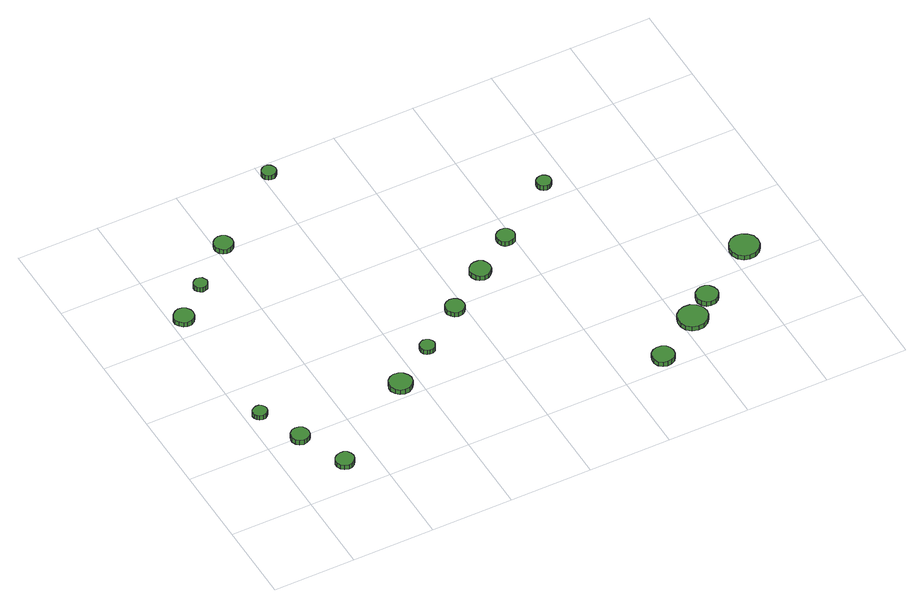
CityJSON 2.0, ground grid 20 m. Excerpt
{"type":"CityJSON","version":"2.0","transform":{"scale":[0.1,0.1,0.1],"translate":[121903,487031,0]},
"CityObjects":{
"tree1":{"type":"SolitaryVegetationObject","attributes":{"function":"something"},"geometry":[{"type":"MultiSurface","lod":"1","boundaries":[[[0,1,2,3,4,5,6,7,8,9,10,11,12,13,14]],[[15,16,17,18,19,20,21,22,23,24,25,26,27,28,29]],[[0,29,28,1]],[[1,28,27,2]],[[2,27,26,3]],[[3,26,25,4]],[[4,25,24,5]],[[5,24,23,6]],[[6,23,22,7]],[[7,22,21,8]],[[8,21,20,9]],[[9,20,19,10]],[[10,19,18,11]],[[11,18,17,12]],[[12,17,16,13]],[[13,16,15,14]],[[14,15,29,0]]]}]},
"tree2":{"type":"SolitaryVegetationObject","attributes":{"function":"something"},"geometry":[{"type":"MultiSurface","lod":"1","boundaries":[[[30,31,32,33,34,35,36,37,38,39,40,41,42,43,44]],[[45,46,47,48,49,50,51,52,53,54,55,56,57,58,59]],[[30,59,58,31]],[[31,58,57,32]],[[32,57,56,33]],[[33,56,55,34]],[[34,55,54,35]],[[35,54,53,36]],[[36,53,52,37]],[[37,52,51,38]],[[38,51,50,39]],[[39,50,49,40]],[[40,49,48,41]],[[41,48,47,42]],[[42,47,46,43]],[[43,46,45,44]],[[44,45,59,30]]]}]},
"tree3":{"type":"SolitaryVegetationObject","attributes":{"function":"something"},"geometry":[{"type":"MultiSurface","lod":"1","boundaries":[[[60,61,62,63,64,65,66,67,68,69,70,71,72,73,74]],[[75,76,77,78,79,80,81,82,83,84,85,86,87,88,89]],[[60,89,88,61]],[[61,88,87,62]],[[62,87,86,63]],[[63,86,85,64]],[[64,85,84,65]],[[65,84,83,66]],[[66,83,82,67]],[[67,82,81,68]],[[68,81,80,69]],[[69,80,79,70]],[[70,79,78,71]],[[71,78,77,72]],[[72,77,76,73]],[[73,76,75,74]],[[74,75,89,60]]]}]},
"tree4":{"type":"SolitaryVegetationObject","attributes":{"function":"something"},"geometry":[{"type":"MultiSurface","lod":"1","boundaries":[[[90,91,92,93,94,95,96,97,98,99,100,101,102,103,104]],[[105,106,107,108,109,110,111,112,113,114,115,116,117,118,119]],[[90,119,118,91]],[[91,118,117,92]],[[92,117,116,93]],[[93,116,115,94]],[[94,115,114,95]],[[95,114,113,96]],[[96,113,112,97]],[[97,112,111,98]],[[98,111,110,99]],[[99,110,109,100]],[[100,109,108,101]],[[101,108,107,102]],[[102,107,106,103]],[[103,106,105,104]],[[104,105,119,90]]]}]},
"tree5":{"type":"SolitaryVegetationObject","attributes":{"function":"something"},"geometry":[{"type":"MultiSurface","lod":"1","boundaries":[[[120,121,122,123,124,125,126,127,128,129,130,131,132,133,134]],[[135,136,137,138,139,140,141,142,143,144,145,146,147,148,149]],[[120,149,148,121]],[[121,148,147,122]],[[122,147,146,123]],[[123,146,145,124]],[[124,145,144,125]],[[125,144,143,126]],[[126,143,142,127]],[[127,142,141,128]],[[128,141,140,129]],[[129,140,139,130]],[[130,139,138,131]],[[131,138,137,132]],[[132,137,136,133]],[[133,136,135,134]],[[134,135,149,120]]]}]},
"tree6":{"type":"SolitaryVegetationObject","attributes":{"function":"something"},"geometry":[{"type":"MultiSurface","lod":"1","boundaries":[[[150,151,152,153,154,155,156,157,158,159,160,161,162,163,164]],[[165,166,167,168,169,170,171,172,173,174,175,176,177,178,179]],[[150,179,178,151]],[[151,178,177,152]],[[152,177,176,153]],[[153,176,175,154]],[[154,175,174,155]],[[155,174,173,156]],[[156,173,172,157]],[[157,172,171,158]],[[158,171,170,159]],[[159,170,169,160]],[[160,169,168,161]],[[161,168,167,162]],[[162,167,166,163]],[[163,166,165,164]],[[164,165,179,150]]]}]},
"tree7":{"type":"SolitaryVegetationObject","attributes":{"function":"something"},"geometry":[{"type":"MultiSurface","lod":"1","boundaries":[[[180,181,182,183,184,185,186,187,188,189,190,191,192,193,194]],[[195,196,197,198,199,200,201,202,203,204,205,206,207,208,209]],[[180,209,208,181]],[[181,208,207,182]],[[182,207,206,183]],[[183,206,205,184]],[[184,205,204,185]],[[185,204,203,186]],[[186,203,202,187]],[[187,202,201,188]],[[188,201,200,189]],[[189,200,199,190]],[[190,199,198,191]],[[191,198,197,192]],[[192,197,196,193]],[[193,196,195,194]],[[194,195,209,180]]]}]},
"tree8":{"type":"SolitaryVegetationObject","attributes":{"function":"something"},"geometry":[{"type":"MultiSurface","lod":"1","boundaries":[[[210,211,212,213,214,215,216,217,218,219,220,221,222,223,224]],[[225,226,227,228,229,230,231,232,233,234,235,236,237,238,239]],[[210,239,238,211]],[[211,238,237,212]],[[212,237,236,213]],[[213,236,235,214]],[[214,235,234,215]],[[215,234,233,216]],[[216,233,232,217]],[[217,232,231,218]],[[218,231,230,219]],[[219,230,229,220]],[[220,229,228,221]],[[221,228,227,222]],[[222,227,226,223]],[[223,226,225,224]],[[224,225,239,210]]]}]},
"tree9":{"type":"SolitaryVegetationObject","attributes":{"function":"something"},"geometry":[{"type":"MultiSurface","lod":"1","boundaries":[[[240,241,242,243,244,245,246,247,248,249,250,251,252,253,254]],[[255,256,257,258,259,260,261,262,263,264,265,266,267,268,269]],[[240,269,268,241]],[[241,268,267,242]],[[242,267,266,243]],[[243,266,265,244]],[[244,265,264,245]],[[245,264,263,246]],[[246,263,262,247]],[[247,262,261,248]],[[248,261,260,249]],[[249,260,259,250]],[[250,259,258,251]],[[251,258,257,252]],[[252,257,256,253]],[[253,256,255,254]],[[254,255,269,240]]]}]},
"tree10":{"type":"SolitaryVegetationObject","attributes":{"function":"something"},"geometry":[{"type":"MultiSurface","lod":"1","boundaries":[[[270,271,272,273,274,275,276,277,278,279,280,281,282,283,284]],[[285,286,287,288,289,290,291,292,293,294,295,296,297,298,299]],[[270,299,298,271]],[[271,298,297,272]],[[272,297,296,273]],[[273,296,295,274]],[[274,295,294,275]],[[275,294,293,276]],[[276,293,292,277]],[[277,292,291,278]],[[278,291,290,279]],[[279,290,289,280]],[[280,289,288,281]],[[281,288,287,282]],[[282,287,286,283]],[[283,286,285,284]],[[284,285,299,270]]]}]},
"tree11":{"type":"SolitaryVegetationObject","attributes":{"function":"something"},"geometry":[{"type":"MultiSurface","lod":"1","boundaries":[[[300,301,302,303,304,305,306,307,308,309,310,311,312,313,314]],[[315,316,317,318,319,320,321,322,323,324,325,326,327,328,329]],[[300,329,328,301]],[[301,328,327,302]],[[302,327,326,303]],[[303,326,325,304]],[[304,325,324,305]],[[305,324,323,306]],[[306,323,322,307]],[[307,322,321,308]],[[308,321,320,309]],[[309,320,319,310]],[[310,319,318,311]],[[311,318,317,312]],[[312,317,316,313]],[[313,316,315,314]],[[314,315,329,300]]]}]},
"tree12":{"type":"SolitaryVegetationObject","attributes":{"function":"something"},"geometry":[{"type":"MultiSurface","lod":"1","boundaries":[[[330,331,332,333,334,335,336,337,338,339,340,341,342,343,344]],[[345,346,347,348,349,350,351,352,353,354,355,356,357,358,359]],[[330,359,358,331]],[[331,358,357,332]],[[332,357,356,333]],[[333,356,355,334]],[[334,355,354,335]],[[335,354,353,336]],[[336,353,352,337]],[[337,352,351,338]],[[338,351,350,339]],[[339,350,349,340]],[[340,349,348,341]],[[341,348,347,342]],[[342,347,346,343]],[[343,346,345,344]],[[344,345,359,330]]]}]},
"tree13":{"type":"SolitaryVegetationObject","attributes":{"function":"something"},"geometry":[{"type":"MultiSurface","lod":"1","boundaries":[[[360,361,362,363,364,365,366,367,368,369,370,371,372,373,374]],[[375,376,377,378,379,380,381,382,383,384,385,386,387,388,389]],[[360,389,388,361]],[[361,388,387,362]],[[362,387,386,363]],[[363,386,385,364]],[[364,385,384,365]],[[365,384,383,366]],[[366,383,382,367]],[[367,382,381,368]],[[368,381,380,369]],[[369,380,379,370]],[[370,379,378,371]],[[371,378,377,372]],[[372,377,376,373]],[[373,376,375,374]],[[374,375,389,360]]]}]},
"tree14":{"type":"SolitaryVegetationObject","attributes":{"function":"something"},"geometry":[{"type":"MultiSurface","lod":"1","boundaries":[[[390,391,392,393,394,395,396,397,398,399,400,401,402,403,404]],[[405,406,407,408,409,410,411,412,413,414,415,416,417,418,419]],[[390,419,418,391]],[[391,418,417,392]],[[392,417,416,393]],[[393,416,415,394]],[[394,415,414,395]],[[395,414,413,396]],[[396,413,412,397]],[[397,412,411,398]],[[398,411,410,399]],[[399,410,409,400]],[[400,409,408,401]],[[401,408,407,402]],[[402,407,406,403]],[[403,406,405,404]],[[404,405,419,390]]]}]},
"tree15":{"type":"SolitaryVegetationObject","attributes":{"function":"something"},"geometry":[{"type":"MultiSurface","lod":"1","boundaries":[[[420,421,422,423,424,425,426,427,428,429,430,431,432,433,434]],[[435,436,437,438,439,440,441,442,443,444,445,446,447,448,449]],[[420,449,448,421]],[[421,448,447,422]],[[422,447,446,423]],[[423,446,445,424]],[[424,445,444,425]],[[425,444,443,426]],[[426,443,442,427]],[[427,442,441,428]],[[428,441,440,429]],[[429,440,439,430]],[[430,439,438,431]],[[431,438,437,432]],[[432,437,436,433]],[[433,436,435,434]],[[434,435,449,420]]]}]},
"tree16":{"type":"SolitaryVegetationObject","attributes":{"function":"something"},"geometry":[{"type":"MultiSurface","lod":"1","boundaries":[[[450,451,452,453,454,455,456,457,458,459,460,461,462,463,464]],[[465,466,467,468,469,470,471,472,473,474,475,476,477,478,479]],[[450,479,478,451]],[[451,478,477,452]],[[452,477,476,453]],[[453,476,475,454]],[[454,475,474,455]],[[455,474,473,456]],[[456,473,472,457]],[[457,472,471,458]],[[458,471,470,459]],[[459,470,469,460]],[[460,469,468,461]],[[461,468,467,462]],[[462,467,466,463]],[[463,466,465,464]],[[464,465,479,450]]]}]},
"tree17":{"type":"SolitaryVegetationObject","attributes":{"function":"something"},"geometry":[{"type":"MultiSurface","lod":"1","boundaries":[[[480,481,482,483,484,485,486,487,488,489,490,491,492,493,494]],[[495,496,497,498,499,500,501,502,503,504,505,506,507,508,509]],[[480,509,508,481]],[[481,508,507,482]],[[482,507,506,483]],[[483,506,505,484]],[[484,505,504,485]],[[485,504,503,486]],[[486,503,502,487]],[[487,502,501,488]],[[488,501,500,489]],[[489,500,499,490]],[[490,499,498,491]],[[491,498,497,492]],[[492,497,496,493]],[[493,496,495,494]],[[494,495,509,480]]]}]}
},
"vertices":[
[51,300,20],[49,307,20],[45,313,20],[39,317,20],[32,317,20],[25,315,20],[19,310,20],[16,304,20],[16,296,20],[19,290,20],[25,285,20],[32,283,20],[39,284,20],[45,287,20],[49,293,20],[49,293,7],[45,287,7],[39,284,7],[32,283,7],[25,285,7],[19,290,7],[16,296,7],[16,304,7],[19,310,7],[25,315,7],[32,317,7],[39,317,7],[45,313,7],[49,307,7],[51,300,7],
[101,196,16],[99,205,16],[94,213,16],[86,217,16],[77,218,16],[68,216,16],[61,209,16],[57,201,16],[57,192,16],[61,183,16],[68,177,16],[77,174,16],[86,175,16],[94,180,16],[99,187,16],[99,187,3],[94,180,3],[86,175,3],[77,174,3],[68,177,3],[61,183,3],[57,192,3],[57,201,3],[61,209,3],[68,216,3],[77,218,3],[86,217,3],[94,213,3],[99,205,3],[101,196,3],
[152,80,15],[150,89,15],[145,97,15],[137,101,15],[128,102,15],[119,99,15],[112,93,15],[108,85,15],[108,76,15],[112,67,15],[119,61,15],[128,58,15],[137,59,15],[145,64,15],[150,71,15],[150,71,2],[145,64,2],[137,59,2],[128,58,2],[119,61,2],[112,67,2],[108,76,2],[108,85,2],[112,93,2],[119,99,2],[128,102,2],[137,101,2],[145,97,2],[150,89,2],[152,80,2],
[55,652,15],[53,661,15],[47,670,15],[38,675,15],[28,676,15],[19,672,15],[12,666,15],[7,657,15],[7,647,15],[12,638,15],[19,631,15],[28,628,15],[38,629,15],[47,634,15],[53,642,15],[53,642,2],[47,634,2],[38,629,2],[28,628,2],[19,631,2],[12,638,2],[7,647,2],[7,657,2],[12,666,2],[19,672,2],[28,676,2],[38,675,2],[47,670,2],[53,661,2],[55,652,2],
[130,726,15],[128,732,15],[124,738,15],[118,741,15],[111,742,15],[105,740,15],[100,735,15],[97,729,15],[97,722,15],[100,716,15],[105,711,15],[111,709,15],[118,710,15],[124,713,15],[128,719,15],[128,719,2],[124,713,2],[118,710,2],[111,709,2],[105,711,2],[100,716,2],[97,722,2],[97,729,2],[100,735,2],[105,740,2],[111,742,2],[118,741,2],[124,738,2],[128,732,2],[130,726,2],
[383,235,17],[380,246,17],[373,255,17],[363,261,17],[351,263,17],[340,259,17],[332,251,17],[327,240,17],[327,229,17],[332,218,17],[340,210,17],[351,207,17],[363,208,17],[373,214,17],[380,223,17],[380,223,4],[373,214,4],[363,208,4],[351,207,4],[340,210,4],[332,218,4],[327,229,4],[327,240,4],[332,251,4],[340,259,4],[351,263,4],[363,261,4],[373,255,4],[380,246,4],[383,235,4],
[240,811,18],[238,820,18],[233,828,18],[224,833,18],[215,834,18],[206,831,18],[199,824,18],[195,815,18],[195,806,18],[199,797,18],[206,791,18],[215,788,18],[224,789,18],[233,794,18],[238,801,18],[238,801,5],[233,794,5],[224,789,5],[215,788,5],[206,791,5],[199,797,5],[195,806,5],[195,815,5],[199,824,5],[206,831,5],[215,834,5],[224,833,5],[233,828,5],[238,820,5],[240,811,5],
[482,311,15],[480,318,15],[476,324,15],[469,328,15],[462,329,15],[455,326,15],[449,321,15],[446,314,15],[446,307,15],[449,300,15],[455,295,15],[462,293,15],[469,293,15],[476,297,15],[480,303,15],[480,303,2],[476,297,2],[469,293,2],[462,293,2],[455,295,2],[449,300,2],[446,307,2],[446,314,2],[449,321,2],[455,326,2],[462,329,2],[469,328,2],[476,324,2],[480,318,2],[482,311,2],
[600,391,15],[598,400,15],[593,408,15],[585,413,15],[575,414,15],[566,411,15],[559,405,15],[555,396,15],[555,386,15],[559,378,15],[566,371,15],[575,368,15],[585,369,15],[593,374,15],[598,382,15],[598,382,2],[593,374,2],[585,369,2],[575,368,2],[566,371,2],[559,378,2],[555,386,2],[555,396,2],[559,405,2],[566,411,2],[575,414,2],[585,413,2],[593,408,2],[598,400,2],[600,391,2],
[434,965,17],[432,972,17],[428,978,17],[422,982,17],[415,983,17],[408,980,17],[402,975,17],[399,969,17],[399,962,17],[402,955,17],[408,950,17],[415,948,17],[422,949,17],[428,952,17],[432,958,17],[432,958,4],[428,952,4],[422,949,4],[415,948,4],[408,950,4],[402,955,4],[399,962,4],[399,969,4],[402,975,4],[408,980,4],[415,983,4],[422,982,4],[428,978,4],[432,972,4],[434,965,4],
[708,467,16],[706,477,16],[700,486,16],[691,491,16],[680,492,16],[670,489,16],[663,482,16],[658,472,16],[658,462,16],[663,452,16],[670,446,16],[680,442,16],[691,443,16],[700,449,16],[706,457,16],[706,457,3],[700,449,3],[691,443,3],[680,442,3],[670,446,3],[663,452,3],[658,462,3],[658,472,3],[663,482,3],[670,489,3],[680,492,3],[691,491,3],[700,486,3],[706,477,3],[708,467,3],
[939,35,14],[937,46,14],[931,55,14],[921,60,14],[910,61,14],[900,58,14],[891,51,14],[887,40,14],[887,29,14],[891,19,14],[900,12,14],[910,9,14],[921,10,14],[931,15,14],[937,24,14],[937,24,1],[931,15,1],[921,10,1],[910,9,1],[900,12,1],[891,19,1],[887,29,1],[887,40,1],[891,51,1],[900,58,1],[910,61,1],[921,60,1],[931,55,1],[937,46,1],[939,35,1],
[806,535,14],[804,544,14],[799,552,14],[791,556,14],[782,557,14],[773,554,14],[766,548,14],[763,540,14],[763,531,14],[766,523,14],[773,516,14],[782,514,14],[791,515,14],[799,519,14],[804,527,14],[804,527,1],[799,519,1],[791,515,1],[782,514,1],[773,516,1],[766,523,1],[763,531,1],[763,540,1],[766,548,1],[773,554,1],[782,557,1],[791,556,1],[799,552,1],[804,544,1],[806,535,1],
[1065,111,14],[1062,125,14],[1053,137,14],[1040,145,14],[1025,146,14],[1011,142,14],[1000,132,14],[994,118,14],[994,104,14],[1000,90,14],[1011,80,14],[1025,76,14],[1040,77,14],[1053,85,14],[1062,97,14],[1062,97,1],[1053,85,1],[1040,77,1],[1025,76,1],[1011,80,1],[1000,90,1],[994,104,1],[994,118,1],[1000,132,1],[1011,142,1],[1025,146,1],[1040,145,1],[1053,137,1],[1062,125,1],[1065,111,1],
[959,647,15],[958,654,15],[953,660,15],[947,664,15],[940,664,15],[933,662,15],[927,657,15],[924,650,15],[924,643,15],[927,636,15],[933,631,15],[940,629,15],[947,630,15],[953,634,15],[958,640,15],[958,640,2],[953,634,2],[947,630,2],[940,629,2],[933,631,2],[927,636,2],[924,643,2],[924,650,2],[927,657,2],[933,662,2],[940,664,2],[947,664,2],[953,660,2],[958,654,2],[959,647,2],
[1117,157,14],[1114,168,14],[1108,177,14],[1098,183,14],[1087,184,14],[1077,180,14],[1069,173,14],[1064,163,14],[1064,152,14],[1069,142,14],[1077,134,14],[1087,131,14],[1098,132,14],[1108,138,14],[1114,147,14],[1114,147,1],[1108,138,1],[1098,132,1],[1087,131,1],[1077,134,1],[1069,142,1],[1064,152,1],[1064,163,1],[1069,173,1],[1077,180,1],[1087,184,1],[1098,183,1],[1108,177,1],[1114,168,1],[1117,157,1],
[1272,253,16],[1269,268,16],[1260,279,16],[1247,287,16],[1233,288,16],[1219,284,16],[1208,274,16],[1202,260,16],[1202,246,16],[1208,232,16],[1219,222,16],[1233,218,16],[1247,219,16],[1260,227,16],[1269,239,16],[1269,239,3],[1260,227,3],[1247,219,3],[1233,218,3],[1219,222,3],[1208,232,3],[1202,246,3],[1202,260,3],[1208,274,3],[1219,284,3],[1233,288,3],[1247,287,3],[1260,279,3],[1269,268,3],[1272,253,3]
]}
